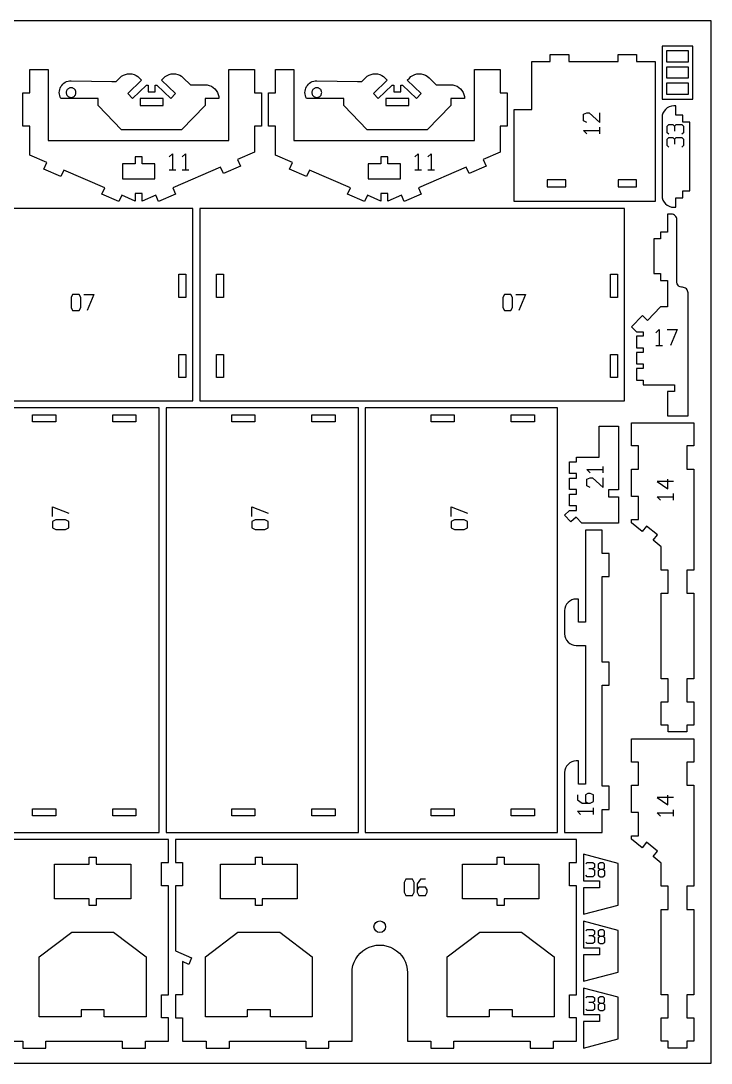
# Model space of a CAD drawing. Header units: millimetres. Extents: x 0 to 600, y 0 to 450.
# Drawn here: x 302 to 600, y 0 to 450 of the extents above; entities that cross this region are included whole.
import ezdxf

# ---------------------------------------------------------------- set-up
doc = ezdxf.new("R2010")
doc.units = ezdxf.units.MM
for name, color, linetype in [('CUT', 1, 'Continuous'), ('ENGRAVE', 5, 'Continuous'), ('SHEET', 8, 'Continuous')]:
    doc.layers.add(name, color=color, linetype=linetype)

msp = doc.modelspace()

# ---------------------------------------------------------------- linework, layer by layer
at = {"layer": 'CUT'}
for p, q in [((592.11, 439.13), (578.82, 439.13)), ((578.82, 439.13), (578.82, 416.24)), ((580.82, 437.13), (590.11, 437.13)), ((580.82, 432.16), (580.82, 437.13)), ((590.11, 437.13), (590.11, 432.16)), ((592.11, 416.24), (592.11, 439.13)), ((522.57, 432.43), (530.57, 432.43)), ((522.57, 411.67), (522.57, 432.43)), ((530.57, 435.43), (538.58, 435.43)), ((530.57, 432.43), (530.57, 435.43)), ((538.58, 435.43), (538.58, 432.43)), ((538.58, 432.43), (559.81, 432.43)), ((559.81, 435.43), (567.82, 435.43)), ((559.81, 432.43), (559.81, 435.43)), ((567.82, 435.43), (567.82, 432.43)), ((567.82, 432.43), (575.82, 432.43)), ((575.82, 432.43), (575.82, 371.96)), ((590.11, 432.16), (580.82, 432.16)), ((305.87, 418.93), (305.87, 428.94)), ((305.87, 428.94), (313.84, 428.94)), ((313.84, 428.94), (313.84, 398.35)), ((391.83, 398.35), (391.83, 428.94)), ((391.83, 428.94), (402.92, 428.94)), ((402.92, 428.94), (402.92, 418.93)), ((411.92, 418.93), (411.92, 428.94)), ((411.92, 428.94), (419.89, 428.94)), ((419.89, 428.94), (419.89, 398.35)), ((497.88, 398.35), (497.88, 428.94)), ((497.88, 428.94), (508.97, 428.94)), ((508.97, 428.94), (508.97, 418.93)), ((580.82, 430.16), (590.11, 430.16)), ((580.82, 425.2), (580.82, 430.16)), ((590.11, 430.16), (590.11, 425.2)), ((320.12, 422.64), (320.62, 423.09)), ((320.62, 423.09), (321.17, 423.46)), ((321.17, 423.46), (321.77, 423.75)), ((321.77, 423.75), (322.41, 423.97)), ((322.41, 423.97), (323.06, 424.1)), ((323.06, 424.1), (323.73, 424.14)), ((323.73, 424.14), (341.28, 423.87)), ((341.28, 423.87), (343.13, 423.87)), ((343.13, 423.87), (344.78, 425.46)), ((344.78, 425.46), (345.5, 426.06)), ((345.5, 426.06), (346.31, 426.54)), ((346.31, 426.54), (347.19, 426.88)), ((347.19, 426.88), (348.11, 427.09)), ((348.11, 427.09), (349.05, 427.15)), ((354.17, 424.38), (348.15, 418.57)), ((349.05, 427.15), (349.99, 427.11)), ((349.99, 427.11), (350.9, 426.86)), ((350.9, 426.86), (351.76, 426.44)), ((351.76, 426.44), (352.56, 425.94)), ((352.56, 425.94), (353.26, 425.31)), ((353.26, 425.31), (354.17, 424.38)), ((362.76, 424.38), (363.67, 425.31)), ((368.78, 418.57), (362.76, 424.38)), ((363.67, 425.31), (364.37, 425.94)), ((364.37, 425.94), (365.17, 426.44)), ((365.17, 426.44), (366.03, 426.82)), ((366.03, 426.82), (366.94, 427.06)), ((366.94, 427.06), (367.88, 427.15)), ((367.88, 427.15), (368.82, 427.15)), ((368.82, 427.15), (369.74, 426.88)), ((369.74, 426.88), (370.61, 426.54)), ((370.61, 426.54), (371.43, 426.06)), ((371.43, 426.06), (372.15, 425.46)), ((372.15, 425.46), (375.31, 422.41)), ((426.17, 422.64), (426.67, 423.09)), ((426.67, 423.09), (427.23, 423.46)), ((427.23, 423.46), (427.83, 423.75)), ((427.83, 423.75), (428.46, 423.97)), ((428.46, 423.97), (429.12, 424.1)), ((429.12, 424.1), (429.78, 424.14)), ((429.78, 424.14), (447.33, 423.87)), ((447.33, 423.87), (449.18, 423.87)), ((449.18, 423.87), (450.83, 425.46)), ((450.83, 425.46), (451.56, 426.06)), ((451.56, 426.06), (452.37, 426.54)), ((452.37, 426.54), (453.24, 426.88)), ((453.24, 426.88), (454.16, 427.09)), ((454.16, 427.09), (455.1, 427.15)), ((460.22, 424.38), (454.2, 418.57)), ((455.1, 427.15), (456.04, 427.11)), ((456.04, 427.11), (456.95, 426.86)), ((456.95, 426.86), (457.82, 426.44)), ((457.82, 426.44), (458.61, 425.94)), ((458.61, 425.94), (459.32, 425.31)), ((459.32, 425.31), (460.22, 424.38)), ((468.82, 424.38), (469.72, 425.31)), ((474.83, 418.57), (468.82, 424.38)), ((469.72, 425.31), (470.43, 425.94)), ((470.43, 425.94), (471.22, 426.44)), ((471.22, 426.44), (472.08, 426.82)), ((472.08, 426.82), (472.99, 427.06)), ((472.99, 427.06), (473.93, 427.15)), ((473.93, 427.15), (474.87, 427.15)), ((474.87, 427.15), (475.79, 426.88)), ((475.79, 426.88), (476.67, 426.54)), ((476.67, 426.54), (477.48, 426.06)), ((477.48, 426.06), (478.21, 425.46)), ((478.21, 425.46), (481.36, 422.41)), ((590.11, 425.2), (580.82, 425.2)), ((580.82, 423.2), (590.11, 423.2)), ((580.82, 418.24), (580.82, 423.2)), ((590.11, 423.2), (590.11, 418.24)), ((302.86, 404.58), (302.86, 418.93)), ((302.86, 418.93), (305.87, 418.93)), ((318.62, 419.03), (318.66, 419.7)), ((318.66, 418.36), (318.62, 419.03)), ((318.66, 419.7), (318.79, 420.35)), ((318.79, 420.35), (319.01, 420.99)), ((319.01, 420.99), (319.3, 421.59)), ((319.3, 421.59), (319.68, 422.14)), ((319.68, 422.14), (320.12, 422.64)), ((321.64, 419.31), (321.63, 419.03)), ((321.63, 419.03), (321.64, 418.76)), ((321.7, 419.58), (321.64, 419.31)), ((321.64, 418.76), (321.7, 418.49)), ((321.79, 419.84), (321.7, 419.58)), ((321.91, 420.08), (321.79, 419.84)), ((322.06, 420.31), (321.91, 420.08)), ((322.24, 420.52), (322.06, 420.31)), ((322.45, 420.7), (322.24, 420.52)), ((322.68, 420.85), (322.45, 420.7)), ((322.92, 420.97), (322.68, 420.85)), ((323.19, 421.06), (322.92, 420.97)), ((323.45, 421.13), (323.19, 421.06)), ((323.73, 421.13), (323.45, 421.13)), ((324, 421.12), (323.73, 421.13)), ((324.27, 421.06), (324, 421.12)), ((324.53, 420.97), (324.27, 421.06)), ((324.78, 420.85), (324.53, 420.97)), ((325.01, 420.7), (324.78, 420.85)), ((325.22, 420.52), (325.01, 420.7)), ((325.4, 420.31), (325.22, 420.52)), ((325.55, 420.08), (325.4, 420.31)), ((325.67, 419.84), (325.55, 420.08)), ((325.76, 419.58), (325.67, 419.84)), ((325.81, 419.31), (325.76, 419.58)), ((325.76, 418.49), (325.81, 418.76)), ((325.83, 419.03), (325.81, 419.31)), ((325.81, 418.76), (325.83, 419.03)), ((348.15, 418.57), (350.23, 416.41)), ((350.23, 416.41), (356.25, 422.22)), ((356.25, 422.22), (356.96, 422.22)), ((356.96, 422.22), (356.96, 419.41)), ((356.96, 419.41), (359.96, 419.41)), ((359.96, 419.41), (359.96, 422.22)), ((359.96, 422.22), (360.68, 422.22)), ((360.68, 422.22), (366.7, 416.41)), ((366.7, 416.41), (368.78, 418.57)), ((375.31, 422.41), (381.52, 422.41)), ((381.52, 422.41), (382.46, 422.34)), ((382.46, 422.34), (383.38, 422.12)), ((383.38, 422.12), (384.25, 421.76)), ((384.25, 421.76), (385.05, 421.26)), ((385.05, 421.26), (385.77, 420.65)), ((385.77, 420.65), (386.38, 419.94)), ((386.38, 419.94), (386.87, 419.13)), ((386.87, 419.13), (387.23, 418.26)), ((402.92, 418.93), (405.92, 418.93)), ((405.92, 418.93), (405.92, 404.58)), ((408.92, 404.58), (408.92, 418.93)), ((408.92, 418.93), (411.92, 418.93)), ((424.67, 419.03), (424.72, 419.7)), ((424.72, 418.36), (424.67, 419.03)), ((424.72, 419.7), (424.85, 420.35)), ((424.85, 420.35), (425.06, 420.99)), ((425.06, 420.99), (425.36, 421.59)), ((425.36, 421.59), (425.73, 422.14)), ((425.73, 422.14), (426.17, 422.64)), ((427.7, 419.31), (427.68, 419.03)), ((427.68, 419.03), (427.7, 418.76)), ((427.75, 419.58), (427.7, 419.31)), ((427.7, 418.76), (427.75, 418.49)), ((427.84, 419.84), (427.75, 419.58)), ((427.96, 420.08), (427.84, 419.84)), ((428.11, 420.31), (427.96, 420.08)), ((428.3, 420.52), (428.11, 420.31)), ((428.5, 420.7), (428.3, 420.52)), ((428.73, 420.85), (428.5, 420.7)), ((428.98, 420.97), (428.73, 420.85)), ((429.24, 421.06), (428.98, 420.97)), ((429.51, 421.13), (429.24, 421.06)), ((429.78, 421.13), (429.51, 421.13)), ((430.06, 421.12), (429.78, 421.13)), ((430.33, 421.06), (430.06, 421.12)), ((430.59, 420.97), (430.33, 421.06)), ((430.83, 420.85), (430.59, 420.97)), ((431.06, 420.7), (430.83, 420.85)), ((431.27, 420.52), (431.06, 420.7)), ((431.45, 420.31), (431.27, 420.52)), ((431.6, 420.08), (431.45, 420.31)), ((431.73, 419.84), (431.6, 420.08)), ((431.81, 419.58), (431.73, 419.84)), ((431.87, 419.31), (431.81, 419.58)), ((431.81, 418.49), (431.87, 418.76)), ((431.89, 419.03), (431.87, 419.31)), ((431.87, 418.76), (431.89, 419.03)), ((454.2, 418.57), (456.29, 416.41)), ((456.29, 416.41), (462.3, 422.22)), ((462.3, 422.22), (463.02, 422.22)), ((463.02, 422.22), (463.02, 419.41)), ((463.02, 419.41), (466.02, 419.41)), ((466.02, 419.41), (466.02, 422.22)), ((466.02, 422.22), (466.73, 422.22)), ((466.73, 422.22), (472.75, 416.41)), ((472.75, 416.41), (474.83, 418.57)), ((481.36, 422.41), (487.58, 422.41)), ((487.58, 422.41), (488.52, 422.34)), ((488.52, 422.34), (489.43, 422.12)), ((489.43, 422.12), (490.3, 421.76)), ((490.3, 421.76), (491.11, 421.26)), ((491.11, 421.26), (491.82, 420.65)), ((491.82, 420.65), (492.43, 419.94)), ((492.43, 419.94), (492.92, 419.13)), ((492.92, 419.13), (493.29, 418.26)), ((508.97, 418.93), (511.97, 418.93)), ((511.97, 418.93), (511.97, 404.58)), ((318.79, 417.71), (318.66, 418.36)), ((319.01, 417.08), (318.79, 417.71)), ((319.3, 416.41), (319.01, 417.08)), ((319.35, 416.41), (319.3, 416.41)), ((335.4, 416.41), (319.35, 416.41)), ((321.7, 418.49), (321.79, 418.23)), ((321.79, 418.23), (321.91, 417.98)), ((321.91, 417.98), (322.06, 417.75)), ((322.06, 417.75), (322.24, 417.54)), ((322.24, 417.54), (322.45, 417.36)), ((322.45, 417.36), (322.68, 417.21)), ((322.68, 417.21), (322.92, 417.09)), ((322.92, 417.09), (323.19, 417)), ((323.19, 417), (323.45, 416.95)), ((323.45, 416.95), (323.73, 416.93)), ((323.73, 416.93), (324, 416.93)), ((324, 416.93), (324.27, 416.98)), ((324.27, 416.98), (324.53, 417.09)), ((324.53, 417.09), (324.78, 417.21)), ((324.78, 417.21), (325.01, 417.36)), ((325.01, 417.36), (325.22, 417.54)), ((325.22, 417.54), (325.4, 417.75)), ((325.4, 417.75), (325.55, 417.98)), ((325.55, 417.98), (325.67, 418.23)), ((325.67, 418.23), (325.76, 418.49)), ((335.4, 413.41), (335.4, 416.41)), ((353.46, 416.41), (353.46, 413.41)), ((363.47, 416.41), (353.46, 416.41)), ((363.47, 413.41), (363.47, 416.41)), ((381.52, 416.41), (381.52, 413.41)), ((387.53, 416.41), (381.52, 416.41)), ((387.23, 418.26), (387.45, 417.35)), ((387.45, 417.35), (387.53, 416.41)), ((424.85, 417.71), (424.72, 418.36)), ((425.06, 417.08), (424.85, 417.71)), ((425.36, 416.41), (425.06, 417.08)), ((425.4, 416.41), (425.36, 416.41)), ((441.46, 416.41), (425.4, 416.41)), ((427.75, 418.49), (427.84, 418.23)), ((427.84, 418.23), (427.96, 417.98)), ((427.96, 417.98), (428.11, 417.75)), ((428.11, 417.75), (428.3, 417.54)), ((428.3, 417.54), (428.5, 417.36)), ((428.5, 417.36), (428.73, 417.21)), ((428.73, 417.21), (428.98, 417.09)), ((428.98, 417.09), (429.24, 417)), ((429.24, 417), (429.51, 416.95)), ((429.51, 416.95), (429.78, 416.93)), ((429.78, 416.93), (430.06, 416.93)), ((430.06, 416.93), (430.32, 416.98)), ((430.32, 416.98), (430.59, 417.09)), ((430.59, 417.09), (430.83, 417.21)), ((430.83, 417.21), (431.06, 417.36)), ((431.06, 417.36), (431.27, 417.54)), ((431.27, 417.54), (431.45, 417.75)), ((431.45, 417.75), (431.6, 417.98)), ((431.6, 417.98), (431.73, 418.23)), ((431.73, 418.23), (431.81, 418.49)), ((441.46, 413.41), (441.46, 416.41)), ((459.52, 416.41), (459.52, 413.41)), ((469.52, 416.41), (459.52, 416.41)), ((469.52, 413.41), (469.52, 416.41)), ((487.58, 416.41), (487.58, 413.41)), ((493.58, 416.41), (487.58, 416.41)), ((493.29, 418.26), (493.5, 417.35)), ((493.5, 417.35), (493.58, 416.41)), ((578.82, 416.24), (592.11, 416.24)), ((590.11, 418.24), (580.82, 418.24)), ((345.52, 402.93), (335.4, 413.41)), ((353.46, 413.41), (363.47, 413.41)), ((381.52, 413.41), (371.41, 402.93)), ((451.57, 402.93), (441.46, 413.41)), ((459.52, 413.41), (469.52, 413.41)), ((487.58, 413.41), (477.46, 402.93)), ((514.97, 411.67), (522.57, 411.67)), ((514.97, 371.96), (514.97, 411.67)), ((579.2, 410.15), (578.91, 409.22)), ((579.66, 411.02), (579.2, 410.15)), ((580.28, 411.78), (579.66, 411.02)), ((581.04, 412.4), (580.28, 411.78)), ((581.91, 412.86), (581.04, 412.4)), ((582.84, 413.14), (581.91, 412.86)), ((583.82, 413.24), (582.84, 413.14)), ((584.82, 413.24), (583.82, 413.24)), ((584.82, 409.24), (584.82, 413.24)), ((578.91, 409.22), (578.82, 408.24)), ((578.82, 408.24), (578.82, 374.54)), ((587.82, 409.24), (584.82, 409.24)), ((587.82, 406.24), (587.82, 409.24)), ((590.82, 406.24), (587.82, 406.24)), ((590.82, 376.54), (590.82, 406.24)), ((305.87, 404.58), (302.86, 404.58)), ((305.87, 391.97), (305.87, 404.58)), ((371.41, 402.93), (345.52, 402.93)), ((402.92, 404.58), (402.92, 393.27)), ((405.92, 404.58), (402.92, 404.58)), ((411.92, 404.58), (408.92, 404.58)), ((411.92, 391.97), (411.92, 404.58)), ((477.46, 402.93), (451.57, 402.93)), ((508.97, 404.58), (508.97, 393.27)), ((511.97, 404.58), (508.97, 404.58)), ((313.84, 398.35), (391.83, 398.35)), ((419.89, 398.35), (497.88, 398.35)), ((313.2, 388.78), (305.87, 391.97)), ((402.92, 393.27), (395.58, 390.08)), ((419.26, 388.78), (411.92, 391.97)), ((508.97, 393.27), (501.63, 390.08)), ((312.01, 386.02), (313.2, 388.78)), ((345.89, 388.22), (345.89, 381.79)), ((351.39, 388.22), (345.89, 388.22)), ((351.39, 391.22), (351.39, 388.22)), ((354.39, 391.22), (351.39, 391.22)), ((354.39, 388.22), (354.39, 391.22)), ((359.89, 388.22), (354.39, 388.22)), ((359.89, 381.79), (359.89, 388.22)), ((396.78, 387.33), (389.44, 384.14)), ((395.58, 390.08), (396.78, 387.33)), ((418.06, 386.02), (419.26, 388.78)), ((451.94, 388.22), (451.94, 381.79)), ((457.44, 388.22), (451.94, 388.22)), ((457.44, 391.22), (457.44, 388.22)), ((460.44, 391.22), (457.44, 391.22)), ((460.44, 388.22), (460.44, 391.22)), ((465.95, 388.22), (460.44, 388.22)), ((465.95, 381.79), (465.95, 388.22)), ((502.83, 387.33), (495.49, 384.14)), ((501.63, 390.08), (502.83, 387.33)), ((319.34, 382.83), (312.01, 386.02)), ((320.54, 385.59), (319.34, 382.83)), ((338.21, 377.9), (320.54, 385.59)), ((388.24, 386.89), (367.57, 377.9)), ((389.44, 384.14), (388.24, 386.89)), ((425.4, 382.83), (418.06, 386.02)), ((426.59, 385.59), (425.4, 382.83)), ((444.27, 377.9), (426.59, 385.59)), ((494.29, 386.89), (473.62, 377.9)), ((495.49, 384.14), (494.29, 386.89)), ((345.89, 381.79), (359.89, 381.79)), ((451.94, 381.79), (465.95, 381.79)), ((537.27, 381.34), (529.27, 381.34)), ((529.27, 381.34), (529.27, 378.34)), ((529.27, 378.34), (537.27, 378.34)), ((537.27, 378.34), (537.27, 381.34)), ((567.82, 381.34), (559.81, 381.34)), ((559.81, 381.34), (559.81, 378.34)), ((559.81, 378.34), (567.82, 378.34)), ((567.82, 378.34), (567.82, 381.34)), ((337.02, 375.15), (338.21, 377.9)), ((344.36, 371.96), (337.02, 375.15)), ((345.55, 374.71), (344.36, 371.96)), ((351.39, 372.17), (345.55, 374.71)), ((351.39, 375.52), (351.39, 372.17)), ((354.39, 375.52), (351.39, 375.52)), ((354.39, 372.17), (354.39, 375.52)), ((360.23, 374.71), (354.39, 372.17)), ((361.43, 371.96), (360.23, 374.71)), ((368.76, 375.15), (361.43, 371.96)), ((367.57, 377.9), (368.76, 375.15)), ((443.07, 375.15), (444.27, 377.9)), ((450.41, 371.96), (443.07, 375.15)), ((451.61, 374.71), (450.41, 371.96)), ((457.44, 372.17), (451.61, 374.71)), ((457.44, 375.52), (457.44, 372.17)), ((460.44, 375.52), (457.44, 375.52)), ((460.44, 372.17), (460.44, 375.52)), ((466.28, 374.71), (460.44, 372.17)), ((467.48, 371.96), (466.28, 374.71)), ((474.82, 375.15), (467.48, 371.96)), ((473.62, 377.9), (474.82, 375.15)), ((578.82, 374.54), (578.91, 373.56)), ((578.91, 373.56), (579.2, 372.62)), ((584.82, 369.54), (584.82, 373.54)), ((584.82, 373.54), (587.82, 373.54)), ((587.82, 373.54), (587.82, 376.54)), ((587.82, 376.54), (590.82, 376.54)), ((575.82, 371.96), (514.97, 371.96)), ((579.2, 372.62), (579.66, 371.76)), ((579.66, 371.76), (580.28, 371)), ((580.28, 371), (581.04, 370.38)), ((581.04, 370.38), (581.91, 369.92)), ((581.91, 369.92), (582.84, 369.63)), ((582.84, 369.63), (583.82, 369.54)), ((583.82, 369.54), (584.82, 369.54)), ((376.22, 368.96), (192.86, 368.96)), ((376.22, 285.94), (376.22, 368.96)), ((379.22, 368.96), (379.22, 285.94)), ((562.58, 368.96), (379.22, 368.96)), ((562.58, 285.94), (562.58, 368.96)), ((581.2, 366.54), (581.2, 358.83)), ((582.8, 366.54), (581.2, 366.54)), ((583.26, 366.49), (582.8, 366.54)), ((583.71, 366.35), (583.26, 366.49)), ((584.13, 366.13), (583.71, 366.35)), ((584.49, 365.83), (584.13, 366.13)), ((584.79, 365.47), (584.49, 365.83)), ((585.01, 365.05), (584.79, 365.47)), ((585.15, 364.6), (585.01, 365.05)), ((585.2, 364.13), (585.15, 364.6)), ((585.2, 337.36), (585.2, 364.13)), ((575.19, 355.83), (575.19, 340.96)), ((578.2, 355.83), (575.19, 355.83)), ((578.2, 358.83), (578.2, 355.83)), ((581.2, 358.83), (578.2, 358.83)), ((370.22, 330.57), (370.22, 340.58)), ((370.22, 340.58), (373.22, 340.58)), ((373.22, 340.58), (373.22, 330.57)), ((386.46, 330.57), (386.46, 340.58)), ((386.46, 340.58), (389.46, 340.58)), ((389.46, 340.58), (389.46, 330.57)), ((556.58, 330.57), (556.58, 340.58)), ((556.58, 340.58), (559.58, 340.58)), ((559.58, 340.58), (559.58, 330.57)), ((575.19, 340.96), (578.2, 340.96)), ((578.2, 340.96), (578.2, 337.96)), ((578.2, 337.96), (581.2, 337.96)), ((581.2, 337.96), (581.2, 326.48)), ((585.24, 336.89), (585.2, 337.36)), ((585.38, 336.44), (585.24, 336.89)), ((585.6, 336.03), (585.38, 336.44)), ((585.9, 335.66), (585.6, 336.03)), ((586.26, 335.36), (585.9, 335.66)), ((586.68, 335.14), (586.26, 335.36)), ((587.13, 335.01), (586.68, 335.14)), ((587.6, 334.96), (587.13, 335.01)), ((587.61, 334.96), (587.6, 334.96)), ((588.08, 334.91), (587.6, 334.96)), ((588.53, 334.78), (588.08, 334.91)), ((588.94, 334.55), (588.53, 334.78)), ((589.31, 334.26), (588.94, 334.55)), ((589.6, 333.89), (589.31, 334.26)), ((589.83, 333.48), (589.6, 333.89)), ((589.96, 333.03), (589.83, 333.48)), ((590.01, 332.56), (589.96, 333.03)), ((373.22, 330.57), (370.22, 330.57)), ((389.46, 330.57), (386.46, 330.57)), ((559.58, 330.57), (556.58, 330.57)), ((590.01, 279.46), (590.01, 332.56)), ((578.2, 326.48), (572.53, 320.7)), ((581.2, 326.48), (578.2, 326.48)), ((570.39, 322.8), (565.58, 317.9)), ((572.53, 320.7), (570.39, 322.8)), ((565.58, 317.9), (567.72, 315.8)), ((567.72, 315.8), (570.72, 315.8)), ((570.72, 315.8), (570.72, 313.8)), ((567.72, 313.8), (567.72, 308.84)), ((570.72, 313.8), (567.72, 313.8)), ((567.72, 308.84), (570.72, 308.84)), ((567.72, 306.84), (567.72, 301.87)), ((570.72, 306.84), (567.72, 306.84)), ((570.72, 308.84), (570.72, 306.84)), ((370.22, 295.96), (370.22, 305.96)), ((370.22, 305.96), (373.22, 305.96)), ((373.22, 305.96), (373.22, 295.96)), ((386.46, 295.96), (386.46, 305.96)), ((386.46, 305.96), (389.46, 305.96)), ((389.46, 305.96), (389.46, 295.96)), ((556.58, 295.96), (556.58, 305.96)), ((556.58, 305.96), (559.58, 305.96)), ((559.58, 305.96), (559.58, 295.96)), ((567.72, 301.87), (570.72, 301.87)), ((570.72, 301.87), (570.72, 299.87)), ((567.72, 299.87), (567.72, 294.91)), ((570.72, 299.87), (567.72, 299.87)), ((373.22, 295.96), (370.22, 295.96)), ((389.46, 295.96), (386.46, 295.96)), ((559.58, 295.96), (556.58, 295.96)), ((567.72, 294.91), (570.72, 294.91)), ((570.72, 294.91), (570.72, 292.91)), ((570.72, 292.91), (584.2, 292.91)), ((584.2, 292.91), (584.2, 289.91)), ((581.2, 289.91), (581.2, 279.46)), ((584.2, 289.91), (581.2, 289.91)), ((192.86, 285.94), (376.22, 285.94)), ((379.22, 285.94), (562.58, 285.94)), ((361.7, 282.94), (278.68, 282.94)), ((307.06, 279.94), (317.06, 279.94)), ((307.06, 276.94), (307.06, 279.94)), ((317.06, 279.94), (317.06, 276.94)), ((341.68, 279.94), (351.68, 279.94)), ((341.68, 276.94), (341.68, 279.94)), ((351.68, 279.94), (351.68, 276.94)), ((361.7, 99.58), (361.7, 282.94)), ((447.72, 282.94), (364.7, 282.94)), ((364.7, 282.94), (364.7, 99.58)), ((393.08, 279.94), (403.08, 279.94)), ((393.08, 276.94), (393.08, 279.94)), ((403.08, 279.94), (403.08, 276.94)), ((427.7, 279.94), (437.7, 279.94)), ((427.7, 276.94), (427.7, 279.94)), ((437.7, 279.94), (437.7, 276.94)), ((447.72, 99.58), (447.72, 282.94)), ((533.74, 282.94), (450.72, 282.94)), ((450.72, 282.94), (450.72, 99.58)), ((479.1, 279.94), (489.11, 279.94)), ((479.1, 276.94), (479.1, 279.94)), ((489.11, 279.94), (489.11, 276.94)), ((513.72, 279.94), (523.72, 279.94)), ((513.72, 276.94), (513.72, 279.94)), ((523.72, 279.94), (523.72, 276.94)), ((533.74, 99.58), (533.74, 282.94)), ((581.2, 279.46), (590.01, 279.46)), ((317.06, 276.94), (307.06, 276.94)), ((351.68, 276.94), (341.68, 276.94)), ((403.08, 276.94), (393.08, 276.94)), ((437.7, 276.94), (427.7, 276.94)), ((489.11, 276.94), (479.1, 276.94)), ((523.72, 276.94), (513.72, 276.94)), ((551.67, 275.01), (560.04, 275.01)), ((551.67, 261.56), (551.67, 275.01)), ((560.04, 275.01), (560.04, 247.53)), ((565.58, 276.46), (592.53, 276.46)), ((565.58, 266.46), (565.58, 276.46)), ((592.53, 276.46), (592.53, 266.46)), ((568.58, 266.46), (565.58, 266.46)), ((568.58, 256.45), (568.58, 266.46)), ((592.53, 266.46), (589.53, 266.46)), ((589.53, 266.46), (589.53, 256.45)), ((541.92, 261.56), (551.67, 261.56)), ((541.92, 259.56), (541.92, 261.56)), ((538.92, 259.56), (541.92, 259.56)), ((538.92, 254.6), (538.92, 259.56)), ((541.92, 254.6), (538.92, 254.6)), ((538.92, 252.6), (541.92, 252.6)), ((538.92, 247.64), (538.92, 252.6)), ((541.92, 252.6), (541.92, 254.6)), ((565.58, 256.45), (568.58, 256.45)), ((565.58, 244.67), (565.58, 256.45)), ((589.53, 256.45), (592.53, 256.45)), ((592.53, 256.45), (592.53, 212.88)), ((541.92, 247.64), (538.92, 247.64)), ((541.92, 245.64), (541.92, 247.64)), ((560.04, 247.53), (555.67, 247.53)), ((555.67, 247.53), (555.67, 244.53)), ((538.92, 245.64), (541.92, 245.64)), ((538.92, 240.67), (538.92, 245.64)), ((555.67, 244.53), (560.04, 244.53)), ((560.04, 244.53), (560.04, 233.06)), ((568.58, 244.67), (565.58, 244.67)), ((568.58, 234.67), (568.58, 244.67)), ((536.74, 236.61), (538.92, 238.67)), ((541.92, 240.67), (538.92, 240.67)), ((538.92, 238.67), (541.92, 238.67)), ((541.92, 238.67), (541.92, 240.67)), ((539.49, 233.71), (536.74, 236.61)), ((541.67, 235.77), (539.49, 233.71)), ((544.23, 233.06), (541.67, 235.77)), ((565.58, 234.67), (568.58, 234.67)), ((565.58, 233.23), (565.58, 234.67)), ((560.04, 233.06), (544.23, 233.06)), ((552.92, 230.06), (545.74, 230.06)), ((545.74, 230.06), (545.74, 190.36)), ((552.92, 220.06), (552.92, 230.06)), ((570.25, 229.48), (565.58, 233.23)), ((572.13, 231.82), (570.25, 229.48)), ((576.81, 228.07), (572.13, 231.82)), ((574.93, 225.73), (576.81, 228.07)), ((578.48, 222.88), (574.93, 225.73)), ((578.48, 212.88), (578.48, 222.88)), ((555.92, 220.06), (552.92, 220.06)), ((555.92, 210.05), (555.92, 220.06)), ((581.48, 212.88), (578.48, 212.88)), ((581.48, 202.88), (581.48, 212.88)), ((592.53, 212.88), (589.53, 212.88)), ((589.53, 212.88), (589.53, 202.88)), ((552.92, 210.05), (555.92, 210.05)), ((552.92, 173.16), (552.92, 210.05)), ((578.48, 202.88), (581.48, 202.88)), ((578.48, 165.98), (578.48, 202.88)), ((589.53, 202.88), (592.53, 202.88)), ((592.53, 202.88), (592.53, 165.98)), ((537.58, 198.14), (537.12, 197.27)), ((538.21, 198.89), (537.58, 198.14)), ((538.96, 199.51), (538.21, 198.89)), ((539.83, 199.98), (538.96, 199.51)), ((540.77, 200.26), (539.83, 199.98)), ((541.74, 200.36), (540.77, 200.26)), ((542.74, 200.36), (541.74, 200.36)), ((542.74, 190.36), (542.74, 200.36)), ((536.84, 196.33), (536.74, 195.36)), ((536.74, 195.36), (536.74, 185.36)), ((537.12, 197.27), (536.84, 196.33)), ((545.74, 190.36), (542.74, 190.36)), ((536.74, 185.36), (536.84, 184.38)), ((536.84, 184.38), (537.12, 183.44)), ((537.12, 183.44), (537.58, 182.58)), ((537.58, 182.58), (538.21, 181.82)), ((538.21, 181.82), (538.96, 181.2)), ((538.96, 181.2), (539.83, 180.73)), ((539.83, 180.73), (540.77, 180.45)), ((540.77, 180.45), (541.74, 180.35)), ((541.74, 180.35), (545.74, 180.35)), ((545.74, 180.35), (545.74, 120.47)), ((555.92, 173.16), (552.92, 173.16)), ((555.92, 163.16), (555.92, 173.16)), ((552.92, 163.16), (555.92, 163.16)), ((552.92, 119.58), (552.92, 163.16)), ((581.48, 165.98), (578.48, 165.98)), ((581.48, 155.98), (581.48, 165.98)), ((592.53, 165.98), (589.53, 165.98)), ((589.53, 165.98), (589.53, 155.98)), ((578.48, 155.98), (581.48, 155.98)), ((578.48, 145.98), (578.48, 155.98)), ((589.53, 155.98), (592.53, 155.98)), ((592.53, 155.98), (592.53, 145.98)), ((581.48, 145.98), (578.48, 145.98)), ((581.48, 142.98), (581.48, 145.98)), ((592.53, 145.98), (589.53, 145.98)), ((589.53, 145.98), (589.53, 142.98)), ((565.58, 139.98), (592.53, 139.98)), ((565.58, 129.98), (565.58, 139.98)), ((589.53, 142.98), (581.48, 142.98)), ((592.53, 139.98), (592.53, 129.98)), ((536.84, 126.45), (536.74, 125.47)), ((537.12, 127.39), (536.84, 126.45)), ((537.58, 128.25), (537.12, 127.39)), ((538.21, 129.01), (537.58, 128.25)), ((538.96, 129.63), (538.21, 129.01)), ((539.83, 130.09), (538.96, 129.63)), ((540.77, 130.38), (539.83, 130.09)), ((541.74, 130.48), (540.77, 130.38)), ((542.74, 130.48), (541.74, 130.48)), ((542.74, 120.47), (542.74, 130.48)), ((568.58, 129.98), (565.58, 129.98)), ((568.58, 119.98), (568.58, 129.98)), ((592.53, 129.98), (589.53, 129.98)), ((589.53, 129.98), (589.53, 119.98)), ((536.74, 125.47), (536.74, 99.58)), ((545.74, 120.47), (542.74, 120.47)), ((555.92, 119.58), (552.92, 119.58)), ((555.92, 109.58), (555.92, 119.58)), ((565.58, 119.98), (568.58, 119.98)), ((565.58, 108.19), (565.58, 119.98)), ((589.53, 119.98), (592.53, 119.98)), ((592.53, 119.98), (592.53, 76.4)), ((307.06, 109.82), (317.06, 109.82)), ((307.06, 106.82), (307.06, 109.82)), ((317.06, 109.82), (317.06, 106.82)), ((341.68, 109.82), (351.68, 109.82)), ((341.68, 106.82), (341.68, 109.82)), ((351.68, 109.82), (351.68, 106.82)), ((393.08, 109.82), (403.08, 109.82)), ((393.08, 106.82), (393.08, 109.82)), ((403.08, 109.82), (403.08, 106.82)), ((427.7, 109.82), (437.7, 109.82)), ((427.7, 106.82), (427.7, 109.82)), ((437.7, 109.82), (437.7, 106.82)), ((479.1, 109.82), (489.11, 109.82)), ((479.1, 106.82), (479.1, 109.82)), ((489.11, 109.82), (489.11, 106.82)), ((513.72, 109.82), (523.72, 109.82)), ((513.72, 106.82), (513.72, 109.82)), ((523.72, 109.82), (523.72, 106.82)), ((552.92, 109.58), (555.92, 109.58)), ((552.92, 99.58), (552.92, 109.58)), ((568.58, 108.19), (565.58, 108.19)), ((568.58, 98.19), (568.58, 108.19)), ((317.06, 106.82), (307.06, 106.82)), ((351.68, 106.82), (341.68, 106.82)), ((403.08, 106.82), (393.08, 106.82)), ((437.7, 106.82), (427.7, 106.82)), ((489.11, 106.82), (479.1, 106.82)), ((523.72, 106.82), (513.72, 106.82)), ((278.68, 99.58), (361.7, 99.58)), ((364.7, 99.58), (447.72, 99.58)), ((450.72, 99.58), (533.74, 99.58)), ((536.74, 99.58), (552.92, 99.58)), ((365.78, 96.58), (192.66, 96.58)), ((365.78, 86.58), (365.78, 96.58)), ((368.78, 96.58), (368.78, 86.58)), ((541.89, 96.58), (368.78, 96.58)), ((541.89, 86.58), (541.89, 96.58)), ((565.58, 98.19), (568.58, 98.19)), ((565.58, 96.75), (565.58, 98.19)), ((570.25, 93), (565.58, 96.75)), ((572.13, 95.34), (570.25, 93)), ((576.81, 91.59), (572.13, 95.34)), ((544.89, 90.16), (544.89, 78.72)), ((559.85, 86.23), (544.89, 90.16)), ((574.93, 89.25), (576.81, 91.59)), ((316.55, 71), (316.55, 85.88)), ((316.55, 85.88), (331.56, 85.88)), ((331.56, 85.88), (331.56, 88.88)), ((331.56, 88.88), (334.56, 88.88)), ((334.56, 88.88), (334.56, 85.88)), ((334.56, 85.88), (349.56, 85.88)), ((349.56, 85.88), (349.56, 71)), ((362.77, 76.57), (362.77, 86.58)), ((362.77, 86.58), (365.78, 86.58)), ((368.78, 86.58), (371.78, 86.58)), ((371.78, 86.58), (371.78, 76.57)), ((388.25, 71), (388.25, 85.88)), ((388.25, 85.88), (403.25, 85.88)), ((403.25, 85.88), (403.25, 88.88)), ((403.25, 88.88), (406.25, 88.88)), ((406.25, 88.88), (406.25, 85.88)), ((406.25, 85.88), (421.26, 85.88)), ((421.26, 85.88), (421.26, 71)), ((492.67, 71), (492.67, 85.88)), ((492.67, 85.88), (507.68, 85.88)), ((507.68, 85.88), (507.68, 88.88)), ((507.68, 88.88), (510.68, 88.88)), ((510.68, 88.88), (510.68, 85.88)), ((510.68, 85.88), (525.68, 85.88)), ((525.68, 85.88), (525.68, 71)), ((538.89, 76.57), (538.89, 86.58)), ((538.89, 86.58), (541.89, 86.58)), ((559.85, 68.2), (559.85, 86.23)), ((578.48, 86.4), (574.93, 89.25)), ((578.48, 76.4), (578.48, 86.4)), ((365.78, 76.57), (362.77, 76.57)), ((365.78, 29.5), (365.78, 76.57)), ((368.78, 76.57), (368.78, 48.44)), ((371.78, 76.57), (368.78, 76.57)), ((541.89, 76.57), (538.89, 76.57)), ((541.89, 29.5), (541.89, 76.57)), ((544.89, 78.72), (551.76, 78.72)), ((551.76, 78.72), (551.76, 75.72)), ((544.89, 75.72), (544.89, 64.27)), ((551.76, 75.72), (544.89, 75.72)), ((581.48, 76.4), (578.48, 76.4)), ((581.48, 66.4), (581.48, 76.4)), ((592.53, 76.4), (589.53, 76.4)), ((589.53, 76.4), (589.53, 66.4)), ((331.56, 71), (316.55, 71)), ((331.56, 68), (331.56, 71)), ((334.56, 68), (331.56, 68)), ((334.56, 71), (334.56, 68)), ((349.56, 71), (334.56, 71)), ((403.25, 71), (388.25, 71)), ((403.25, 68), (403.25, 71)), ((406.25, 68), (403.25, 68)), ((406.25, 71), (406.25, 68)), ((421.26, 71), (406.25, 71)), ((507.68, 71), (492.67, 71)), ((507.68, 68), (507.68, 71)), ((510.68, 68), (507.68, 68)), ((510.68, 71), (510.68, 68)), ((525.68, 71), (510.68, 71)), ((544.89, 64.27), (559.85, 68.2)), ((578.48, 66.4), (581.48, 66.4)), ((578.48, 29.5), (578.48, 66.4)), ((589.53, 66.4), (592.53, 66.4)), ((592.53, 66.4), (592.53, 29.5)), ((544.89, 61.27), (544.89, 49.83)), ((559.85, 57.34), (544.89, 61.27)), ((310, 45.84), (324.04, 56.52)), ((324.04, 56.52), (342.07, 56.52)), ((342.07, 56.52), (356.12, 45.84)), ((381.69, 45.84), (395.74, 56.52)), ((395.74, 56.52), (413.77, 56.52)), ((413.77, 56.52), (427.81, 45.84)), ((486.12, 45.84), (500.16, 56.52)), ((500.16, 56.52), (518.19, 56.52)), ((518.19, 56.52), (532.24, 45.84)), ((559.85, 39.31), (559.85, 57.34)), ((450.98, 49.36), (452.38, 50.06)), ((452.38, 50.06), (453.86, 50.56)), ((453.86, 50.56), (455.4, 50.87)), ((455.4, 50.87), (456.96, 50.97)), ((456.96, 50.97), (458.53, 50.87)), ((458.53, 50.87), (460.06, 50.56)), ((460.06, 50.56), (461.55, 50.06)), ((461.55, 50.06), (462.95, 49.36)), ((544.89, 49.83), (551.76, 49.83)), ((551.76, 49.83), (551.76, 46.83)), ((310, 19.95), (310, 45.84)), ((356.12, 45.84), (356.12, 19.95)), ((368.78, 48.44), (375.75, 45.41)), ((375.75, 45.41), (374.55, 42.65)), ((381.69, 19.95), (381.69, 45.84)), ((427.81, 45.84), (427.81, 19.95)), ((446.59, 44.98), (447.46, 46.28)), ((447.46, 46.28), (448.5, 47.46)), ((448.5, 47.46), (449.67, 48.49)), ((449.67, 48.49), (450.98, 49.36)), ((462.95, 49.36), (464.25, 48.49)), ((464.25, 48.49), (465.43, 47.46)), ((465.43, 47.46), (466.46, 46.28)), ((466.46, 46.28), (467.33, 44.98)), ((486.12, 19.95), (486.12, 45.84)), ((532.24, 45.84), (532.24, 19.95)), ((544.89, 46.83), (544.89, 35.39)), ((551.76, 46.83), (544.89, 46.83)), ((371.78, 43.86), (371.78, 29.5)), ((374.55, 42.65), (371.78, 43.86)), ((444.99, 38.99), (445.09, 40.56)), ((445.09, 40.56), (445.4, 42.09)), ((445.4, 42.09), (445.9, 43.58)), ((445.9, 43.58), (446.59, 44.98)), ((467.33, 44.98), (468.03, 43.58)), ((468.03, 43.58), (468.53, 42.09)), ((468.53, 42.09), (468.84, 40.56)), ((468.84, 40.56), (468.94, 38.99)), ((444.99, 9.5), (444.99, 38.99)), ((468.94, 38.99), (468.94, 9.5)), ((544.89, 35.39), (559.85, 39.31)), ((544.89, 32.39), (544.89, 20.94)), ((559.85, 28.46), (544.89, 32.39)), ((362.77, 19.5), (362.77, 29.5)), ((362.77, 29.5), (365.78, 29.5)), ((368.78, 29.5), (368.78, 19.5)), ((371.78, 29.5), (368.78, 29.5)), ((538.89, 19.5), (538.89, 29.5)), ((538.89, 29.5), (541.89, 29.5)), ((559.85, 10.43), (559.85, 28.46)), ((581.48, 29.5), (578.48, 29.5)), ((581.48, 19.5), (581.48, 29.5)), ((592.53, 29.5), (589.53, 29.5)), ((589.53, 29.5), (589.53, 19.5)), ((328.06, 22.95), (328.06, 19.95)), ((338.06, 22.95), (328.06, 22.95)), ((338.06, 19.95), (338.06, 22.95)), ((399.75, 22.95), (399.75, 19.95)), ((409.75, 22.95), (399.75, 22.95)), ((409.75, 19.95), (409.75, 22.95)), ((504.17, 22.95), (504.17, 19.95)), ((514.18, 22.95), (504.17, 22.95)), ((514.18, 19.95), (514.18, 22.95)), ((328.06, 19.95), (310, 19.95)), ((356.12, 19.95), (338.06, 19.95)), ((365.78, 19.5), (362.77, 19.5)), ((365.78, 9.5), (365.78, 19.5)), ((368.78, 19.5), (371.78, 19.5)), ((371.78, 19.5), (371.78, 9.5)), ((399.75, 19.95), (381.69, 19.95)), ((427.81, 19.95), (409.75, 19.95)), ((504.17, 19.95), (486.12, 19.95)), ((532.24, 19.95), (514.18, 19.95)), ((541.89, 19.5), (538.89, 19.5)), ((541.89, 9.5), (541.89, 19.5)), ((544.89, 20.94), (551.76, 20.94)), ((551.76, 20.94), (551.76, 17.94)), ((578.48, 19.5), (581.48, 19.5)), ((578.48, 9.5), (578.48, 19.5)), ((589.53, 19.5), (592.53, 19.5)), ((592.53, 19.5), (592.53, 9.5)), ((544.89, 17.94), (544.89, 6.5)), ((551.76, 17.94), (544.89, 17.94)), ((292.82, 9.5), (302.82, 9.5)), ((302.82, 9.5), (302.82, 6.5)), ((312.83, 6.5), (312.83, 9.5)), ((312.83, 9.5), (345.77, 9.5)), ((345.77, 9.5), (345.77, 6.5)), ((355.77, 6.5), (355.77, 9.5)), ((355.77, 9.5), (365.78, 9.5)), ((371.78, 9.5), (382.04, 9.5)), ((382.04, 9.5), (382.04, 6.5)), ((392.04, 6.5), (392.04, 9.5)), ((392.04, 9.5), (424.99, 9.5)), ((424.99, 9.5), (424.99, 6.5)), ((434.99, 6.5), (434.99, 9.5)), ((434.99, 9.5), (444.99, 9.5)), ((468.94, 9.5), (478.94, 9.5)), ((478.94, 9.5), (478.94, 6.5)), ((488.94, 6.5), (488.94, 9.5)), ((488.94, 9.5), (521.89, 9.5)), ((521.89, 9.5), (521.89, 6.5)), ((531.89, 6.5), (531.89, 9.5)), ((531.89, 9.5), (541.89, 9.5)), ((544.89, 6.5), (559.85, 10.43)), ((581.48, 9.5), (578.48, 9.5)), ((581.48, 6.5), (581.48, 9.5)), ((592.53, 9.5), (589.53, 9.5)), ((589.53, 9.5), (589.53, 6.5)), ((302.82, 6.5), (312.83, 6.5)), ((345.77, 6.5), (355.77, 6.5)), ((382.04, 6.5), (392.04, 6.5)), ((424.99, 6.5), (434.99, 6.5)), ((478.94, 6.5), (488.94, 6.5)), ((521.89, 6.5), (531.89, 6.5)), ((589.53, 6.5), (581.48, 6.5))]:
    msp.add_line(p, q, dxfattribs=at)
msp.add_circle((456.96, 58.9), 2.5, dxfattribs=at)
at = {"layer": 'ENGRAVE'}
for p, q in [((544.97, 409.65), (546.37, 410.35)), ((544.97, 406.85), (544.97, 409.65)), ((546.37, 410.35), (547.35, 410.35)), ((547.35, 410.35), (551.97, 406.15)), ((551.97, 406.15), (551.97, 410.35)), ((546.37, 406.15), (544.97, 406.85)), ((581.08, 404.52), (581.78, 405.22)), ((581.78, 405.22), (583.46, 405.22)), ((583.46, 405.22), (584.16, 404.52)), ((584.16, 404.52), (584.86, 405.22)), ((584.86, 405.22), (587.38, 405.22)), ((587.38, 405.22), (588.08, 404.52)), ((546.37, 401.25), (544.97, 402.65)), ((544.97, 402.65), (551.97, 402.65)), ((551.97, 401.25), (551.97, 404.05)), ((581.08, 401.72), (581.08, 404.52)), ((581.78, 401.02), (581.08, 401.72)), ((584.16, 404.52), (584.16, 402.42)), ((588.08, 401.72), (587.38, 401.02)), ((588.08, 404.52), (588.08, 401.72)), ((581.08, 398.92), (581.78, 399.62)), ((581.08, 396.12), (581.08, 398.92)), ((581.78, 395.42), (581.08, 396.12)), ((581.78, 399.62), (583.46, 399.62)), ((583.46, 399.62), (584.16, 398.92)), ((584.16, 398.92), (584.86, 399.62)), ((584.16, 398.92), (584.16, 396.82)), ((584.86, 399.62), (587.38, 399.62)), ((587.38, 399.62), (588.08, 398.92)), ((588.08, 396.12), (587.38, 395.42)), ((588.08, 398.92), (588.08, 396.12)), ((366.07, 391.25), (367.47, 392.65)), ((367.47, 392.65), (367.47, 385.65)), ((371.67, 391.25), (373.07, 392.65)), ((373.07, 392.65), (373.07, 385.65)), ((472.12, 391.25), (473.52, 392.65)), ((473.52, 392.65), (473.52, 385.65)), ((477.72, 391.25), (479.12, 392.65)), ((479.12, 392.65), (479.12, 385.65)), ((366.07, 385.65), (368.87, 385.65)), ((371.67, 385.65), (374.47, 385.65)), ((472.12, 385.65), (474.92, 385.65)), ((477.72, 385.65), (480.52, 385.65)), ((324.38, 331.89), (323.68, 330.49)), ((323.68, 330.49), (323.68, 326.29)), ((327.18, 331.89), (324.38, 331.89)), ((327.88, 330.49), (327.18, 331.89)), ((327.88, 326.29), (327.88, 330.49)), ((329.28, 331.89), (333.48, 331.89)), ((333.48, 331.89), (330.68, 324.89)), ((510.74, 331.89), (510.04, 330.49)), ((510.04, 330.49), (510.04, 326.29)), ((513.54, 331.89), (510.74, 331.89)), ((514.24, 330.49), (513.54, 331.89)), ((514.24, 326.29), (514.24, 330.49)), ((515.64, 331.89), (519.84, 331.89)), ((519.84, 331.89), (517.04, 324.89)), ((323.68, 326.29), (324.38, 324.89)), ((324.38, 324.89), (327.18, 324.89)), ((327.18, 324.89), (327.88, 326.29)), ((510.04, 326.29), (510.74, 324.89)), ((510.74, 324.89), (513.54, 324.89)), ((513.54, 324.89), (514.24, 326.29)), ((576.16, 315.37), (577.56, 316.77)), ((577.56, 316.77), (577.56, 309.77)), ((581.06, 316.77), (585.26, 316.77)), ((585.26, 316.77), (582.46, 309.77)), ((576.16, 309.77), (578.96, 309.77)), ((553.4, 254.86), (553.4, 257.66)), ((547.8, 254.86), (546.4, 256.26)), ((546.4, 256.26), (553.4, 256.26)), ((546.4, 252.06), (547.8, 252.76)), ((546.4, 249.27), (546.4, 252.06)), ((547.8, 252.76), (548.78, 252.76)), ((548.78, 252.76), (553.4, 248.57)), ((553.4, 248.57), (553.4, 252.76)), ((581.31, 247.98), (581.31, 252.18)), ((547.8, 248.57), (546.4, 249.27)), ((583.76, 251.13), (576.76, 251.13)), ((576.76, 251.13), (581.31, 247.98)), ((578.16, 243.08), (576.76, 244.48)), ((576.76, 244.48), (583.76, 244.48)), ((583.76, 243.08), (583.76, 245.88)), ((315.75, 236), (315.75, 240.2)), ((315.75, 240.2), (322.75, 237.4)), ((401.77, 236), (401.77, 240.2)), ((401.77, 240.2), (408.77, 237.4)), ((487.79, 236), (487.79, 240.2)), ((487.79, 240.2), (494.79, 237.4)), ((317.15, 234.6), (315.75, 233.9)), ((321.35, 234.6), (317.15, 234.6)), ((322.75, 233.9), (321.35, 234.6)), ((403.17, 234.6), (401.77, 233.9)), ((407.37, 234.6), (403.17, 234.6)), ((408.77, 233.9), (407.37, 234.6)), ((489.19, 234.6), (487.79, 233.9)), ((493.39, 234.6), (489.19, 234.6)), ((494.79, 233.9), (493.39, 234.6)), ((315.75, 233.9), (315.75, 231.1)), ((315.75, 231.1), (317.15, 230.4)), ((317.15, 230.4), (321.35, 230.4)), ((321.35, 230.4), (322.75, 231.1)), ((322.75, 231.1), (322.75, 233.9)), ((401.77, 233.9), (401.77, 231.1)), ((401.77, 231.1), (403.17, 230.4)), ((403.17, 230.4), (407.37, 230.4)), ((407.37, 230.4), (408.77, 231.1)), ((408.77, 231.1), (408.77, 233.9)), ((487.79, 233.9), (487.79, 231.1)), ((487.79, 231.1), (489.19, 230.4)), ((489.19, 230.4), (493.39, 230.4)), ((493.39, 230.4), (494.79, 231.1)), ((494.79, 231.1), (494.79, 233.9)), ((542.24, 115.79), (542.24, 113.69)), ((542.24, 113.69), (544.34, 112.29)), ((546.79, 116.49), (545.74, 115.79)), ((545.74, 115.79), (545.74, 112.99)), ((545.74, 112.99), (546.79, 112.29)), ((547.84, 116.49), (546.79, 116.49)), ((549.24, 115.79), (547.84, 116.49)), ((547.84, 112.29), (549.24, 112.99)), ((549.24, 112.99), (549.24, 115.79)), ((583.76, 114.66), (576.76, 114.66)), ((576.76, 114.66), (581.31, 111.51)), ((581.31, 111.51), (581.31, 115.71)), ((543.64, 107.39), (542.24, 108.79)), ((542.24, 108.79), (549.24, 108.79)), ((544.34, 112.29), (547.84, 112.29)), ((549.24, 107.39), (549.24, 110.19)), ((578.16, 106.61), (576.76, 108.01)), ((576.76, 108.01), (583.76, 108.01)), ((583.76, 106.61), (583.76, 109.41)), ((545.93, 85.99), (546.54, 86.6)), ((546.54, 86.6), (548.99, 86.6)), ((548.99, 86.6), (549.61, 85.99)), ((549.61, 85.99), (549.61, 84.52)), ((551.44, 85.99), (552.06, 86.6)), ((551.44, 84.03), (551.44, 85.99)), ((552.06, 86.6), (553.28, 86.6)), ((553.28, 86.6), (553.89, 85.99)), ((553.89, 85.99), (553.89, 84.03)), ((546.54, 80.48), (545.93, 81.09)), ((548.99, 83.91), (547.16, 83.91)), ((549.61, 84.52), (548.99, 83.91)), ((548.99, 83.91), (549.61, 83.29)), ((549.61, 81.09), (548.99, 80.48)), ((549.61, 83.29), (549.61, 81.09)), ((552.06, 83.54), (551.26, 82.93)), ((551.26, 82.93), (551.26, 81.09)), ((551.26, 81.09), (552.06, 80.48)), ((552.06, 83.54), (551.44, 84.03)), ((553.28, 83.54), (552.06, 83.54)), ((553.89, 84.03), (553.28, 83.54)), ((554.08, 82.93), (553.28, 83.54)), ((553.28, 80.48), (554.08, 81.09)), ((554.08, 81.09), (554.08, 82.93)), ((468.25, 79.45), (467.55, 78.05)), ((467.55, 78.05), (467.55, 73.85)), ((471.05, 79.45), (468.25, 79.45)), ((471.75, 78.05), (471.05, 79.45)), ((471.75, 73.85), (471.75, 78.05)), ((474.55, 79.45), (473.15, 77.35)), ((473.15, 77.35), (473.15, 73.85)), ((476.65, 79.45), (474.55, 79.45)), ((548.99, 80.48), (546.54, 80.48)), ((552.06, 80.48), (553.28, 80.48)), ((467.55, 73.85), (468.25, 72.45)), ((468.25, 72.45), (471.05, 72.45)), ((471.05, 72.45), (471.75, 73.85)), ((473.85, 75.95), (473.15, 74.9)), ((473.15, 73.85), (473.85, 72.45)), ((476.65, 75.95), (473.85, 75.95)), ((473.85, 72.45), (476.65, 72.45)), ((477.35, 74.9), (476.65, 75.95)), ((476.65, 72.45), (477.35, 73.85)), ((477.35, 73.85), (477.35, 74.9)), ((545.93, 57.1), (546.54, 57.71)), ((546.54, 57.71), (548.99, 57.71)), ((548.99, 55.02), (547.16, 55.02)), ((548.99, 57.71), (549.61, 57.1)), ((549.61, 55.63), (548.99, 55.02)), ((548.99, 55.02), (549.61, 54.41)), ((549.61, 57.1), (549.61, 55.63)), ((549.61, 54.41), (549.61, 52.2)), ((552.06, 54.65), (551.26, 54.04)), ((551.26, 54.04), (551.26, 52.2)), ((551.44, 57.1), (552.06, 57.71)), ((551.44, 55.14), (551.44, 57.1)), ((552.06, 54.65), (551.44, 55.14)), ((552.06, 57.71), (553.28, 57.71)), ((553.28, 54.65), (552.06, 54.65)), ((553.28, 57.71), (553.89, 57.1)), ((553.89, 55.14), (553.28, 54.65)), ((554.08, 54.04), (553.28, 54.65)), ((553.89, 57.1), (553.89, 55.14)), ((554.08, 52.2), (554.08, 54.04)), ((546.54, 51.59), (545.93, 52.2)), ((548.99, 51.59), (546.54, 51.59)), ((549.61, 52.2), (548.99, 51.59)), ((551.26, 52.2), (552.06, 51.59)), ((552.06, 51.59), (553.28, 51.59)), ((553.28, 51.59), (554.08, 52.2)), ((545.93, 28.22), (546.54, 28.83)), ((546.54, 28.83), (548.99, 28.83)), ((548.99, 28.83), (549.61, 28.22)), ((549.61, 28.22), (549.61, 26.75)), ((551.44, 28.22), (552.06, 28.83)), ((551.44, 26.26), (551.44, 28.22)), ((552.06, 28.83), (553.28, 28.83)), ((553.28, 28.83), (553.89, 28.22)), ((553.89, 28.22), (553.89, 26.26)), ((546.54, 22.7), (545.93, 23.32)), ((548.99, 22.7), (546.54, 22.7)), ((548.99, 26.13), (547.16, 26.13)), ((549.61, 26.75), (548.99, 26.13)), ((548.99, 26.13), (549.61, 25.52)), ((549.61, 23.32), (548.99, 22.7)), ((549.61, 25.52), (549.61, 23.32)), ((552.06, 25.77), (551.26, 25.15)), ((551.26, 25.15), (551.26, 23.32)), ((551.26, 23.32), (552.06, 22.7)), ((552.06, 25.77), (551.44, 26.26)), ((553.28, 25.77), (552.06, 25.77)), ((552.06, 22.7), (553.28, 22.7)), ((553.89, 26.26), (553.28, 25.77)), ((554.08, 25.15), (553.28, 25.77)), ((553.28, 22.7), (554.08, 23.32)), ((554.08, 23.32), (554.08, 25.15))]:
    msp.add_line(p, q, dxfattribs=at)
at = {"layer": 'SHEET'}
for p, q in [((600, 450), (0, 450)), ((600, 0), (600, 450)), ((0, 0), (600, 0))]:
    msp.add_line(p, q, dxfattribs=at)

doc.saveas('drawing.dxf')
